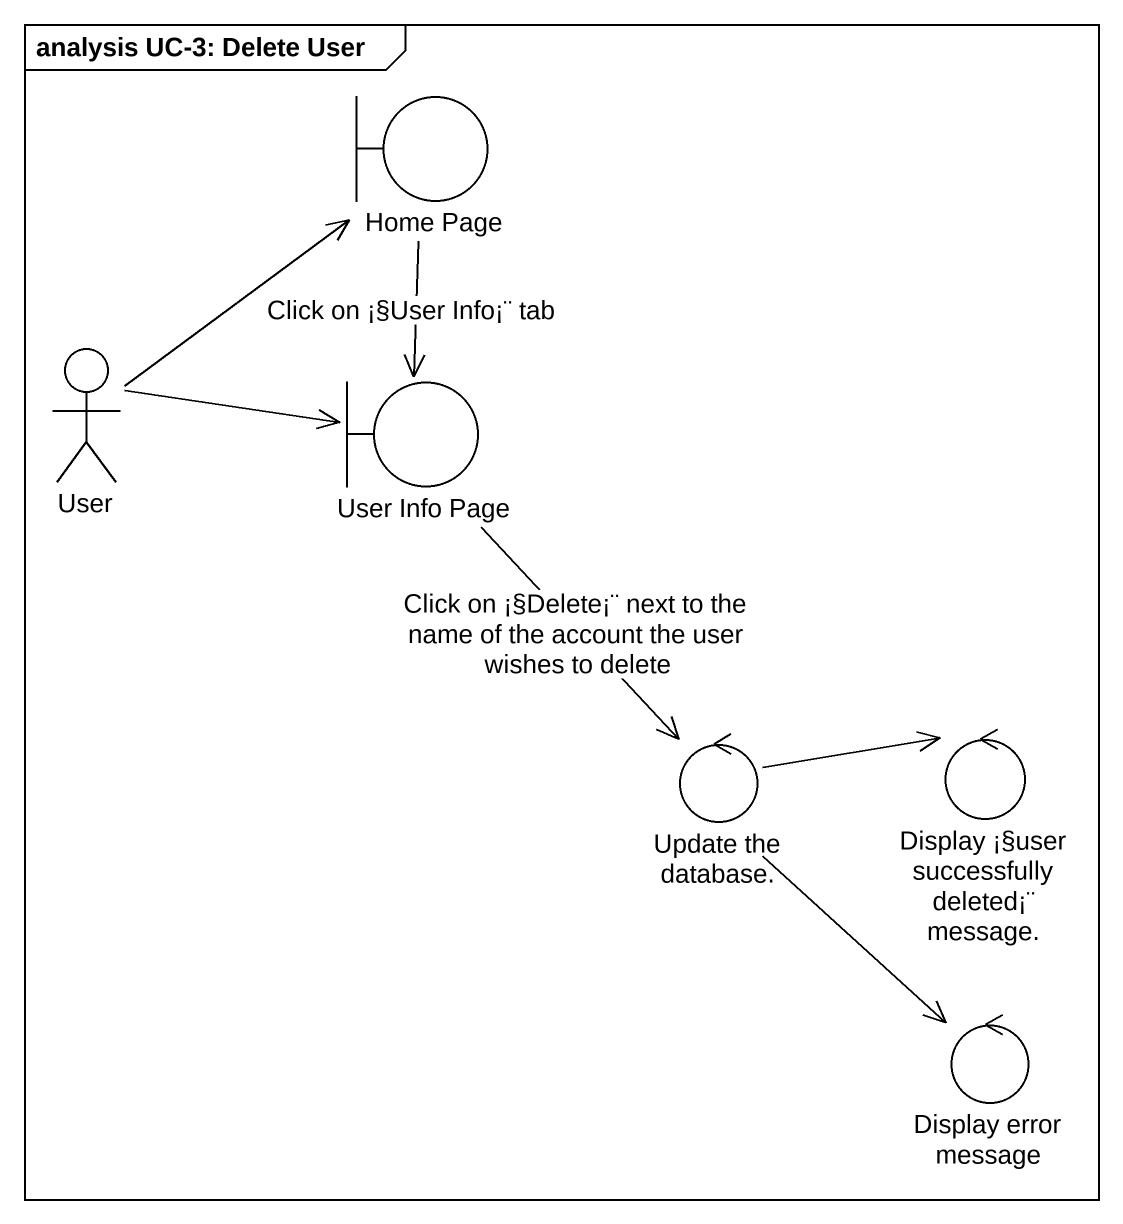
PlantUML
@startuml
mainframe analysis UC-3: Delete User
boundary "Home Page" as Home_Page
actor User
boundary "User Info Page" as User_Info_Page
control "Update the database." as Update_the_database
control "Display ¡§user successfully deleted¡¨ message." as Display_user_successfully
control "Display error message" as Display_error_message
Home_Page --> User_Info_Page : Click on ¡§User Info¡¨ tab
User -up-> Home_Page
User -right-> User_Info_Page
User_Info_Page --> Update_the_database : Click on ¡§Delete¡¨ next to the name of the account the user wishes to delete
Update_the_database -right-> Display_user_successfully
Update_the_database --> Display_error_message
@enduml
